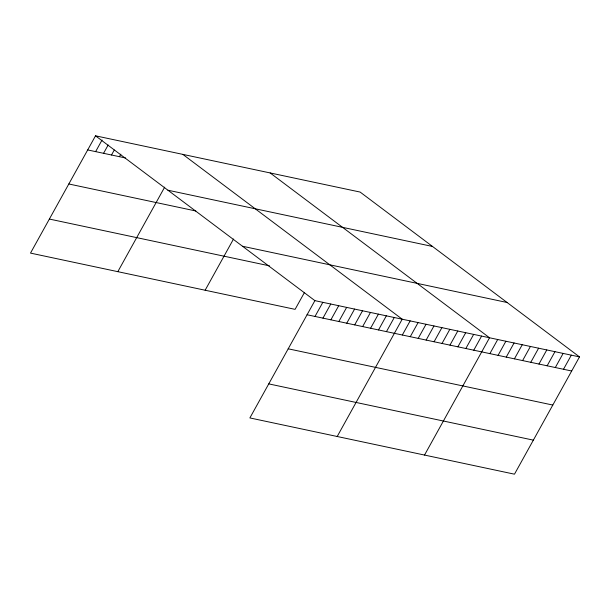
<?xml version="1.0" encoding="UTF-8"?>
<svg xmlns="http://www.w3.org/2000/svg" width="610" height="610" viewBox="0 0 610 610"><rect width="100%" height="100%" fill="white"/><g stroke="black" fill="none" stroke-linecap="round" stroke-linejoin="round"><path stroke-width="0.91" d="M579.5 356.896L314.897 300.646L249.879 417.934L514.482 474.183L579.5 356.896L360.121 192.066L95.518 135.816L30.5 253.104L295.103 309.354L304.542 292.335M95.625 151.623L102.068 139.995M103.563 153.316L108.168 145.005M111.5 155.001L114.268 150.014M119.438 156.686L120.818 154.193M117.822 271.671L164.669 187.148M205.143 290.23L233.516 239.036M315.004 316.453L322.835 302.331M322.942 318.138L330.772 304.016M330.879 319.823L338.71 305.709M338.825 321.516L346.648 307.394M346.762 323.201L354.585 309.079M354.7 324.886L362.523 310.764M362.637 326.579L370.461 312.457M370.575 328.264L378.398 314.142M378.513 329.949L386.336 315.827M386.45 331.634L394.274 317.52M337.2 436.493L402.211 319.205L182.832 154.383M402.325 335.012L410.156 320.89M410.263 336.697L418.094 322.583M418.201 338.39L426.032 324.268M426.138 340.075L433.969 325.954M434.076 341.76L441.907 327.646M442.014 343.453L449.844 329.331M449.959 345.138L457.782 331.017M457.896 346.823L465.72 332.702M465.834 348.516L473.657 334.394M473.772 350.201L481.595 336.079M424.522 455.06L489.533 337.765L270.154 172.943M489.883 353.625L497.714 339.503M498.065 355.363L505.888 341.242M506.247 357.102L514.07 342.98M514.421 358.84L522.251 344.719M522.602 360.579L530.425 346.457M530.776 362.317L538.607 348.196M538.958 364.056L546.789 349.934M547.139 365.794L554.963 351.673M555.313 367.533L563.144 353.411M563.495 369.271L571.318 355.157M87.688 149.938L125.614 157.998M167.91 190.213L432.513 246.463M68.816 183.984L195.825 210.984M242.498 246.249L507.108 302.499M49.372 219.059L269.452 265.846M307.066 314.76L571.677 371.01M288.194 348.806L552.805 405.055M268.751 383.888L533.361 440.138M95.518 135.816L314.897 300.646"/></g></svg>
